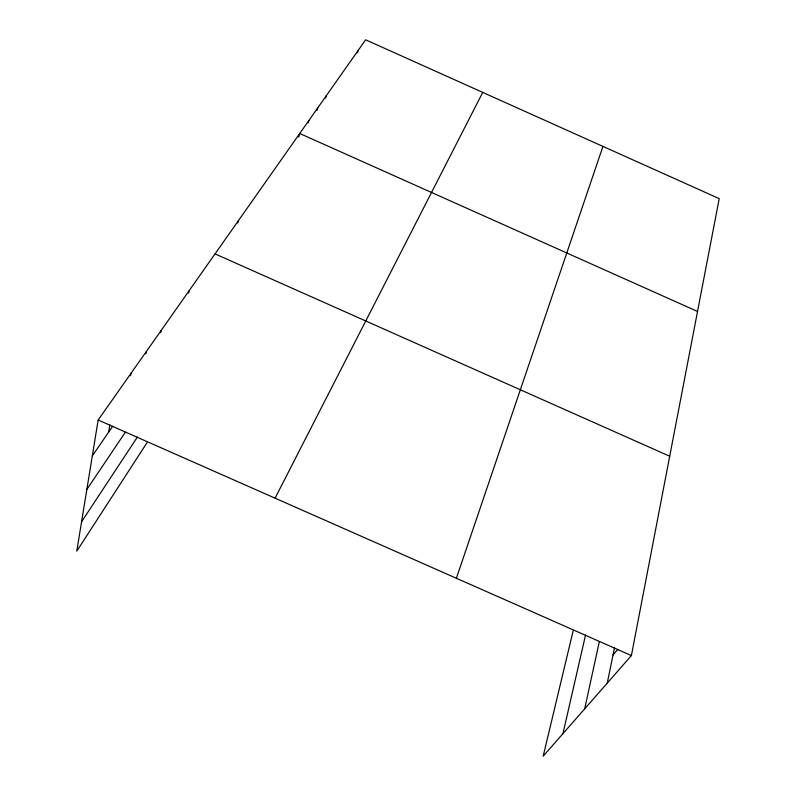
<?xml version="1.0" encoding="UTF-8"?>
<svg xmlns="http://www.w3.org/2000/svg" width="796" height="796" viewBox="0 0 796 796"><rect width="100%" height="100%" fill="white"/><g stroke="black" fill="none" stroke-linecap="round" stroke-linejoin="round"><path stroke-width="1.19" d="M573.12 630.969L543.18 756.2L631.397 655.576L719.216 198.642L365.643 39.8L98.167 420.009L76.784 551.14L146.981 442.715M108.624 432.178L109.878 424.984M130.544 375.742L130.992 373.344M145.947 353.822L146.414 351.424M607.248 683.117L614.492 647.904M160.732 332.778L161.23 330.37M584.682 708.868L599.328 641.616M188.622 293.067L189.149 290.679M562.941 733.663L585.558 634.949M237.795 223.059L238.392 220.691M298.729 137.071L299.734 133.499L697.535 311.465M308.181 122.892L308.858 120.524M317.027 110.306L317.704 107.948M325.604 98.087L326.29 95.739M357.494 52.725L358.22 50.357M456.377 578.254L602.95 146.404M275.078 498.167L482.734 92.406M81.57 521.788L137.449 436.984M86.834 489.49L125.34 432.218M92.306 455.929L112.704 426.238M613.039 654.959L617.815 649.377M98.167 420.009L631.397 655.576M215.029 253.894L669.705 456.237"/></g></svg>
